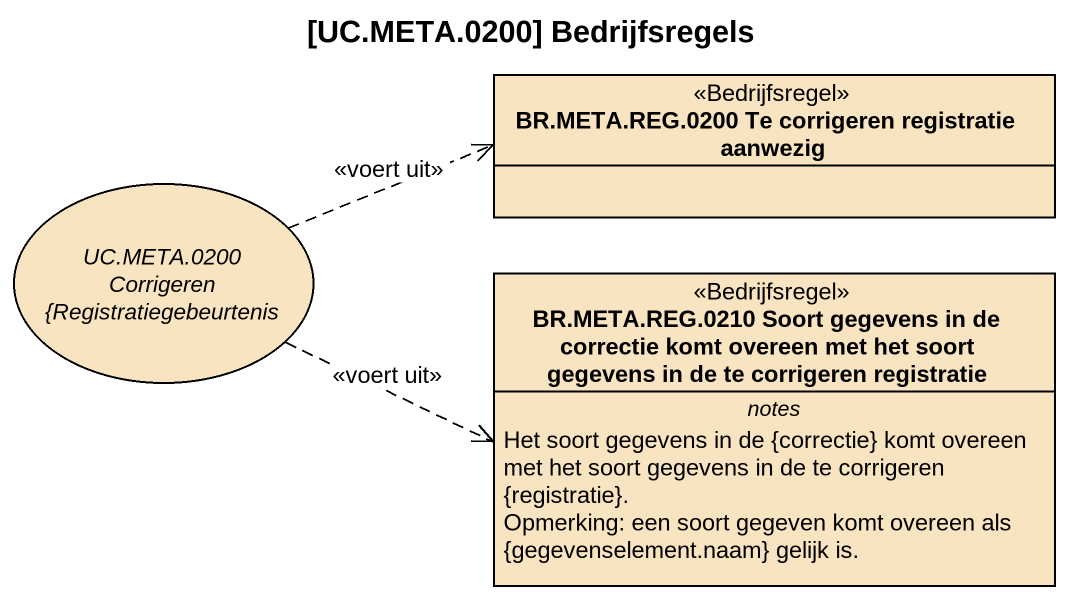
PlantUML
@startuml
title [UC.META.0200] Bedrijfsregels
allowmixing
hide circle
hide empty members
class "BR.META.REG.0200 Te corrigeren registratie aanwezig" as BR_META_REG_0200_Te <<Bedrijfsregel>> #F8E4C0
usecase "UC.META.0200 Corrigeren {Registratiegebeurtenis" as UC_META_0200_Corrigeren #F8E4C0
class "BR.META.REG.0210 Soort gegevens in de correctie komt overeen met het soort gegevens in de te corrigeren registratie" as BR_META_REG_0210_Soort <<Bedrijfsregel>> #F8E4C0 {
  -- notes --
  Het soort gegevens in de {correctie} komt overeen met het soort gegevens in de te corrigeren {registratie}.
  Opmerking: een soort gegeven komt overeen als {gegevenselement.naam} gelijk is.
}
UC_META_0200_Corrigeren .right.> BR_META_REG_0200_Te : <<voert uit>>
UC_META_0200_Corrigeren .right.> BR_META_REG_0210_Soort : <<voert uit>>
@enduml
